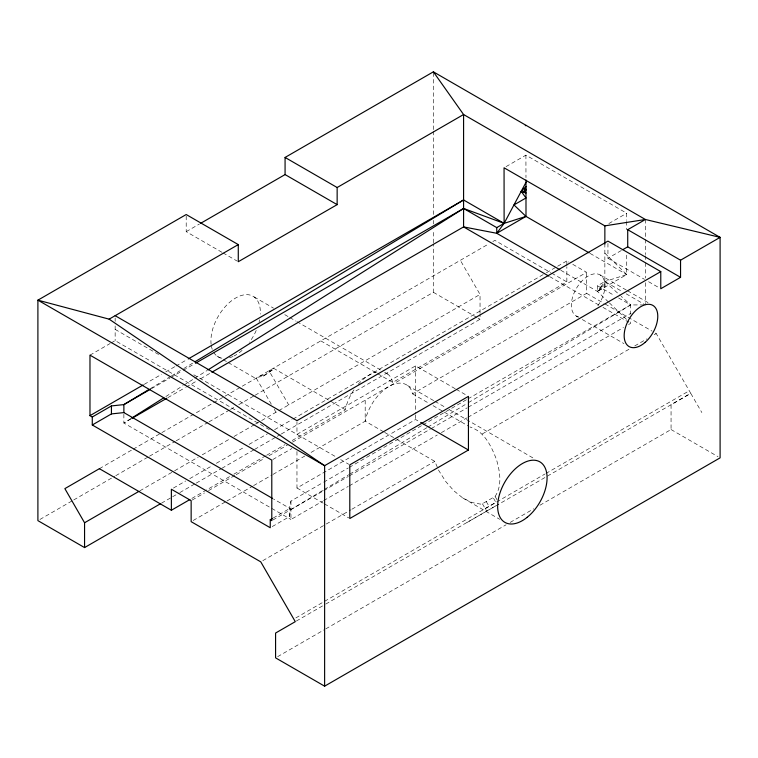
<?xml version="1.0" encoding="UTF-8"?>
<svg xmlns="http://www.w3.org/2000/svg" width="758" height="758" viewBox="0 0 758 758"><rect width="100%" height="100%" fill="white"/><g stroke="black" fill="none" stroke-linecap="round" stroke-linejoin="round"><path stroke-width="0.57" stroke-dasharray="3.79 2.84" d="M221.942 252.291L186.203 231.654L186.203 215.67M272.264 526.564L289.404 516.662L289.404 508.675L290.949 501.057L322.671 482.742M290.949 501.057L290.949 519.486L322.671 501.18M572.783 264.343L586.626 272.34L365.195 400.177L365.195 421.183L309.908 453.094M255.105 395.24L433.377 292.313L433.377 243.972M433.377 242.797L433.377 229.826M433.377 223.932L433.377 220.388M433.377 214.495L433.377 130.783M433.377 129.599L433.377 73.005M281.284 434.012L480.041 319.26L480.041 314.532M480.041 313.348L480.041 294.445L460.333 260.307M377.579 373.647L392.786 382.42L566.851 281.929L566.851 266.759M566.851 265.584L566.851 260.923L568.832 262.06M383.614 431.814L365.195 421.183L365.46 419.458A34.953 20.182 -60 0 1 387.205 387.528A34.953 20.182 -60 0 1 411.026 389.565L412.551 393.838L586.626 293.346L586.626 272.34M600.099 287.936L600.251 288.438L601.17 286.486L604.856 287.197L604.856 244.067M539.914 505.254L671.057 429.54L671.057 404.725L690.765 393.345L656.229 333.529L653.159 331.758M292.181 440.502L345.421 409.765L345.686 408.041A34.953 20.182 -60 0 1 354.014 389.745M289.404 516.662L290.949 509.044L273.524 498.991M257.739 377.276L263.471 376.139L269.469 371.657L270.435 369.951L269.005 370.776L288.713 404.914L480.041 294.445M263.471 376.139L272.264 370.046L273.231 368.331M396.927 439.498L434.798 461.366L438.797 470.547L445.676 481.444L453.862 490.805L462.825 498.006L471.921 502.545L480.563 504.117L482.401 503.748L495.097 496.424C502.545 485.404 499.882 471.059 496.329 459.121C491.118 445.922 484.57 431.596 469.875 426.934M608.541 302.091L597.484 291.451L604.856 281.521L626.733 274.567L626.724 254.517M130.869 418.615L123.876 423.03L290.949 519.486M165.841 396.529L182.83 385.794M183.824 385.168L193.821 378.858M194.815 378.223L206.811 370.653M150.245 388.712L170.522 376.499M171.535 375.883L182.697 369.165M183.711 368.559L192.835 363.063M290.949 509.565L323.401 490.019M324.415 489.412L348.756 474.745M349.77 474.138L426.83 427.711M427.844 427.105L467.392 403.275M468.406 402.669L630.656 304.934L644.262 304.934M466.975 522.546L690.765 393.345L701.861 412.57M325.732 604.088L498.357 504.335M485.196 508.599L544.936 474.034M186.203 231.654L199.458 224.008M89.975 355.151L110.109 343.526M111.123 342.948L115.15 340.617L269.384 429.672M506.041 166.637L525.91 155.144L626.714 213.225L626.714 220.303M144.228 384.344L161.625 374.291M165.718 371.932L174.937 366.607M175.96 366.019L187.217 359.519M151.505 388.646L169.925 378.015M170.948 377.427L182.204 370.927M183.228 370.33L194.484 363.84M131.039 418.899L123.876 423.03L123.876 412.589M167.878 397.628L185.274 387.584M186.297 386.997L196.53 381.084M200.624 378.725L210.847 372.813M99.402 468.69L132.157 449.778M133.181 449.181L488.863 243.839M492.823 241.556L494.879 240.371L550.63 272.558M269.469 371.657L272.264 370.046M39.947 519.457L72.73 500.526M73.763 499.929L114.742 476.27M115.766 475.683L148.549 456.752M149.572 456.164L175.193 441.374M176.216 440.786L207.976 422.443M209 421.855L229.494 410.021M230.517 409.434L234.61 407.065M238.713 404.706L254.082 395.828M139.832 490.852L173.61 471.353M174.634 470.765L198.179 457.169M202.272 454.809L229.901 438.854M233.995 436.485L254.47 424.669M255.493 424.082L260.61 421.126M261.633 420.538L277.921 411.13M278.906 410.571L288.713 404.914M608.835 223.563L626.714 213.225M173.421 488.057L185.682 480.979M189.775 478.62L212.259 465.649M216.343 463.29L244.957 446.775M249.05 444.415L267.441 433.803M274.595 429.672L291.972 419.648M292.995 419.06L545.39 273.316M546.414 272.728L556.637 266.825M557.651 266.229L566.851 260.923M161.407 503.217L171.649 497.305M172.682 496.708L178.822 493.164M179.845 492.567L195.213 483.699M196.246 483.102L220.834 468.908M221.857 468.321L253.617 449.977M254.641 449.39L276.158 436.968M277.182 436.381L280.252 434.599M455.226 388.731L415.602 365.858L296.965 434.353L296.965 421.799M191.85 498.423L229.731 476.555M233.824 474.186L265.565 455.871M266.589 455.274L285.017 444.633M607.944 243.394L607.944 258.241L621.787 250.244M192.172 500.062L204.461 492.975M208.554 490.606L235.169 475.238M236.193 474.65L264.864 458.097M268.957 455.738L287.386 445.098M292.503 442.141L365.195 400.177M272.795 459.538L291.925 448.499M604.856 253.163L626.733 274.567L597.484 291.451L597.484 285.785L604.856 281.521L622.091 291.47M193.195 520.481L225.96 501.569M226.983 500.972L252.575 486.2M253.598 485.603L272.027 474.963M273.051 474.375L304.792 456.051M597.948 290.835L599.332 290.39L599.332 288.969L601.17 287.907M296.965 451.484L296.965 488.01L415.602 419.515L419.667 421.865M323.694 482.154L348.254 467.98M349.277 467.383L421.922 425.446M422.945 424.85L466.947 399.447M467.97 398.86L630.656 304.934L621.2 296.35M273.268 517.989L289.404 508.675M272.804 520.045L322.709 491.231M323.732 490.644L348.32 476.45M349.343 475.853L430.269 429.132M431.293 428.545L467.155 407.842M468.179 407.245L631.054 313.215M323.694 500.583L348.254 486.409M349.277 485.821L437.271 435.016M441.364 432.647L466.947 417.885M467.97 417.288L623.493 327.503M628.609 324.547L630.656 323.363L630.656 319.904M262.799 560.664L325.248 524.612M326.272 524.015L350.85 509.831M351.873 509.243L434.798 461.366M482.164 434.021L629.604 348.898M634.73 345.942L647.01 338.845M654.182 334.714L656.229 333.529M545.959 473.447L689.278 390.777M295.847 617.912L495.921 502.402L493.126 497.561M296.312 621.077L324.964 604.524M277.627 656.674L324.756 629.472M325.788 628.875L506.107 524.773M510.2 522.404L533.765 508.798M260.544 375.655L266.266 374.518M599.332 288.969L601.17 289.329L601.17 286.486M607.944 258.241L644.527 279.351M648.583 281.701L659.763 288.154M590.094 253.418L626.733 274.567M600.099 274.927L626.515 290.181M627.529 290.769L648.867 303.086M626.136 293.81L645.399 304.934M597.484 285.785L614.577 295.648M618.594 297.97L630.656 304.934L630.656 314.144M560.854 270.303L597.484 291.451M551.644 273.145L566.851 281.929M586.626 293.346L604.022 303.389M605.055 303.977L652.136 331.161M549.683 276.613L598.877 305.019M602.98 307.388L628.609 322.178M576.194 316.02L578.221 317.195M582.286 319.535L623.938 343.592M433.377 292.313L477 317.507M478.014 318.085L480.041 319.26M671.057 429.54L718.053 456.676M222.966 252.878L237.263 261.131M456.25 389.318L466.407 395.183M254.176 296.984L273.543 308.155M284.743 314.627L288.826 316.986M289.84 317.574L295.952 321.098M296.975 321.686L380.525 369.923M384.6 372.273L387.651 374.045M407.425 385.462L433.917 400.755M434.94 401.342L445.126 407.226M449.2 409.576L533.774 458.401M320.805 340.863L376.565 373.059M412.551 393.838L428.933 403.294M433.026 405.653L443.259 411.566M444.283 412.153L468.851 426.337M273.439 368.208L329.199 400.404M330.213 400.982L345.421 409.765M384.647 432.411L395.903 438.91M217.101 356.137L222.179 359.074M223.193 359.662L227.267 362.011M228.281 362.599L255.721 378.441M462.825 498.006L499.721 519.306M115.15 329.389L159.066 354.744M193.802 374.793L336.59 457.235M340.645 459.575L348.775 464.275M296.965 488.01L323.382 503.265M324.396 503.852L348.775 517.932M604.856 281.521L620.338 295.573M609.394 302.906L628.95 321.724M486.248 501.531L489.052 506.372M482.401 503.748L486.683 511.167M256.251 378.128L271.326 404.232M274.225 409.254L275.959 412.267M495.097 496.424L497.845 501.199M392.786 382.42L391.251 378.147A34.953 20.182 -60 0 0 384.865 372.529M525.91 155.144L525.976 177.647M626.714 221.478L626.724 229.74M645.399 219.488L645.399 238.22M645.399 239.386L645.399 254.603M645.399 255.778L645.399 261.624M645.399 262.799L645.399 278.015M645.399 282.696L645.399 303.759M603.017 284.004L603.017 286.846M415.602 365.858L415.602 413.688M415.602 414.853L415.602 419.515M115.15 317.972L115.15 321.392M115.15 325.959L115.15 340.617M211.112 344.265A34.953 20.182 -60 0 1 234.876 298.472A34.953 20.182 -60 0 1 260.307 314.115M259.587 319.8A34.953 20.182 -60 0 1 259.065 322.141M256.223 330.469A34.953 20.182 -60 0 1 249.429 342.294M242.096 350.386A34.953 20.182 -60 0 1 234.089 355.938M233.019 356.45A34.953 20.182 -60 0 1 227.751 358.164M221.961 358.231A34.953 20.182 -60 0 1 213.5 352.034M212.259 349.305A34.953 20.182 -60 0 1 211.406 346.188M358.127 384.401A34.953 20.182 -60 0 1 377.001 372.017M578.733 316.986A23.773 13.72 -60 0 1 575.493 290.011A23.773 13.72 -60 0 1 600.687 275.315A23.773 13.72 -60 0 1 597.702 305.919"/><path stroke-width="1.14" d="M99.402 468.69L171.374 510.248L171.374 489.242L191.149 500.659L191.149 521.665L260.752 561.849L295.288 621.664L275.58 633.044L275.58 657.859L324.623 686.17L720.1 457.851L720.1 237.368L645.399 219.488L463.583 114.524L337.149 187.52L337.149 204.641L238.277 261.718L238.277 244.597L186.203 214.533L37.9 300.159L37.9 520.632L84.564 547.579L84.564 522.764L64.866 488.626L99.658 468.539M92.277 416.995L89.975 415.659L89.975 355.151L271.79 460.125L271.79 520.632L270.246 519.742L270.246 527.729L92.277 424.982L92.277 416.995L111.445 405.928L123.876 404.601L150.482 389.242M92.277 424.982L111.435 413.915L111.445 405.928M272.501 498.394L123.876 412.589L123.876 404.601L149.231 389.328M200.472 223.421L285.074 174.577L285.074 157.446L433.377 71.83L720.1 237.368L680.551 260.193L627.719 229.693L627.719 246.824L680.551 277.324L680.551 260.193M324.623 686.17L324.623 465.687L109.133 319.156L37.9 300.159L324.623 465.687L660.777 271.61L660.777 288.741L680.551 277.324M604.856 244.067L604.865 225.856L504.061 167.783L504.117 223.364L496.755 233.293L463.583 226.907L211.87 372.225M525.986 180.006L525.995 216.409L589.08 252.831M525.142 191.376L525.976 189.794L524.782 190.646L525.976 193.101L521.21 191.338L525.986 186.449L523.589 192.219L525.976 189.074M195.507 363.243L463.583 208.469L496.755 227.618L504.117 223.364L525.986 182.375M131.873 417.98L163.842 397.789M207.806 370.018L463.583 208.469L504.117 223.364L525.995 216.409L513.962 204.925L525.986 197.971L521.21 191.338M194.863 361.841L463.583 199.96L504.117 223.364M109.133 319.156L238.277 244.597M89.975 415.659L143.205 384.931M188.24 358.932L463.583 199.96M132.063 418.302L166.855 398.215M496.755 227.618L496.755 233.293L525.995 216.409M84.564 522.764L138.809 491.44M627.719 229.693L645.399 219.488L604.865 225.856M84.564 547.579L160.383 503.805M171.374 510.248L189.803 499.607M622.782 249.676L627.719 246.824M270.246 519.742L272.264 518.576M468.435 450.015L349.798 518.519L349.798 464.862L468.435 396.358L468.435 450.015L420.69 422.452M525.285 125.714L525.91 125.373M111.435 413.915L123.876 412.589M660.777 271.61L607.944 241.11L296.965 420.662L115.15 315.688M496.755 233.293L559.84 269.715M548.659 276.026L463.583 226.907L463.583 114.524L433.377 71.83M285.074 157.446L337.149 187.52M285.074 174.577L337.149 204.641M527.246 517.259A34.953 20.182 -60 0 0 540.899 462.522A34.953 20.182 -60 0 0 498.935 496.518A34.953 20.182 -60 0 0 527.246 517.259M645.229 342.294A23.773 13.72 -60 0 0 652.932 305.436A23.773 13.72 -60 0 0 624.763 330.204A23.773 13.72 -60 0 0 645.229 342.294"/></g></svg>
